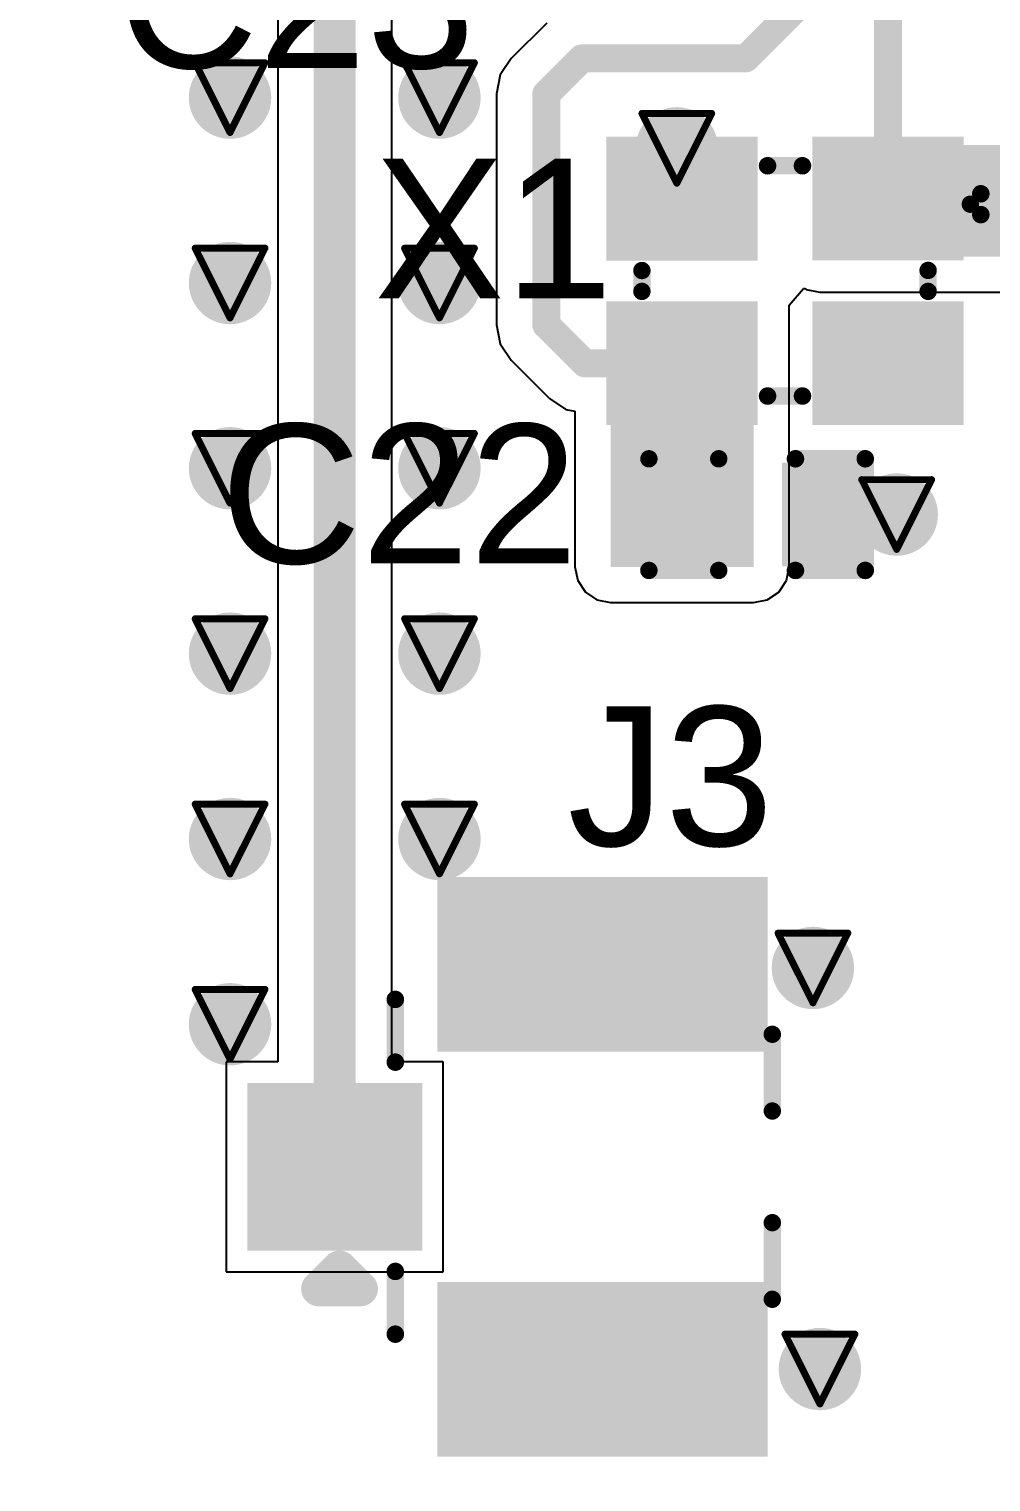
# Model space of a CAD drawing. Header units: inches. Extents: x -89 to 406, y -87 to 102.
# Drawn here: x -79.67 to -72.67, y -22.44 to -11.86 of the extents above; entities that cross this region are included whole.
import ezdxf

# ---------------------------------------------------------------- set-up
doc = ezdxf.new("R2010")
doc.units = ezdxf.units.IN
for name, color, linetype in [('Board_Outline', 56, 'Continuous'), ('Bottom Layer', 5, 'Continuous'), ('Drill Drawing', 1, 'Continuous'), ('Top Layer', 1, 'Continuous'), ('Top Overlay', 2, 'Continuous'), ('Top Paste', 8, 'Continuous'), ('Top Solder', 216, 'Continuous'), ('Via Holes', 16, 'Continuous')]:
    doc.layers.add(name, color=color, linetype=linetype)
doc.styles.add('Arial', font='', dxfattribs={"height": 0.2})
doc.styles.get('Arial').set_extended_font_data('Arial')

msp = doc.modelspace()

# ---------------------------------------------------------------- hatches: boundary and pattern name
at = {"layer": 'Bottom Layer'}
h = msp.add_hatch(color=5, dxfattribs=at)
edge = h.paths.add_edge_path()
edge.add_arc((-78.207, -12.356), 0.3, 0, 360)
h = msp.add_hatch(color=5, dxfattribs=at)
edge = h.paths.add_edge_path()
edge.add_arc((-76.683, -12.356), 0.3, 0, 360)
h = msp.add_hatch(color=5, dxfattribs=at)
edge = h.paths.add_edge_path()
edge.add_arc((-74.955, -12.725), 0.3, 0, 360)
h = msp.add_hatch(color=5, dxfattribs=at)
edge = h.paths.add_edge_path()
edge.add_arc((-78.207, -13.706), 0.3, 0, 360)
h = msp.add_hatch(color=5, dxfattribs=at)
edge = h.paths.add_edge_path()
edge.add_arc((-76.683, -13.706), 0.3, 0, 360)
h = msp.add_hatch(color=5, dxfattribs=at)
edge = h.paths.add_edge_path()
edge.add_arc((-78.207, -15.055), 0.3, 0, 360)
h = msp.add_hatch(color=5, dxfattribs=at)
edge = h.paths.add_edge_path()
edge.add_arc((-76.683, -15.055), 0.3, 0, 360)
h = msp.add_hatch(color=5, dxfattribs=at)
edge = h.paths.add_edge_path()
edge.add_arc((-73.355, -15.392), 0.3, 0, 360)
h = msp.add_hatch(color=5, dxfattribs=at)
edge = h.paths.add_edge_path()
edge.add_arc((-78.207, -16.405), 0.3, 0, 360)
h = msp.add_hatch(color=5, dxfattribs=at)
edge = h.paths.add_edge_path()
edge.add_arc((-76.683, -16.405), 0.3, 0, 360)
h = msp.add_hatch(color=5, dxfattribs=at)
edge = h.paths.add_edge_path()
edge.add_arc((-78.207, -17.755), 0.3, 0, 360)
h = msp.add_hatch(color=5, dxfattribs=at)
edge = h.paths.add_edge_path()
edge.add_arc((-76.683, -17.755), 0.3, 0, 360)
h = msp.add_hatch(color=5, dxfattribs=at)
edge = h.paths.add_edge_path()
edge.add_arc((-73.965, -18.694), 0.3, 0, 360)
h = msp.add_hatch(color=5, dxfattribs=at)
edge = h.paths.add_edge_path()
edge.add_arc((-78.207, -19.104), 0.3, 0, 360)
h = msp.add_hatch(color=5, dxfattribs=at)
edge = h.paths.add_edge_path()
edge.add_arc((-73.914, -21.615), 0.3, 0, 360)
at = {"layer": 'Top Layer'}
h = msp.add_hatch(color=1, dxfattribs=at)
edge = h.paths.add_edge_path()
edge.add_arc((-78.207, -12.356), 0.3, 0, 360)
h = msp.add_hatch(color=1, dxfattribs=at)
edge = h.paths.add_edge_path()
edge.add_arc((-76.683, -12.356), 0.3, 0, 360)
h = msp.add_hatch(color=1, dxfattribs=at)
edge = h.paths.add_edge_path()
edge.add_arc((-74.955, -12.725), 0.3, 0, 360)
for points in [[(-74.418, -12.691), (-74.418, -13.491), (-75.418, -13.491), (-75.418, -12.691)], [(-72.918, -12.691), (-72.918, -13.491), (-73.918, -13.491), (-73.918, -12.691)], [(-73.914, -13.513), (-71.806, -13.513), (-71.806, -12.7), (-73.914, -12.7)], [(-75.438, -15.773), (-74.397, -15.773), (-74.397, -13.868), (-75.438, -13.868)], [(-74.418, -13.891), (-74.418, -14.691), (-75.418, -14.691), (-75.418, -13.891)], [(-72.918, -13.89), (-72.918, -14.69), (-73.918, -14.69), (-73.918, -13.89)], [(-75.07, -15.71), (-75.07, -15.075), (-74.612, -15.075), (-74.612, -15.71)], [(-74.13, -15.71), (-74.13, -15.075), (-73.673, -15.075), (-73.673, -15.71)], [(-74.396, -18.132), (-74.396, -19.202), (-76.596, -19.202), (-76.596, -18.132)], [(-76.91, -19.632), (-76.91, -20.652), (-77.98, -20.652), (-77.98, -19.632)], [(-74.396, -21.082), (-74.396, -22.152), (-76.596, -22.152), (-76.596, -21.082)]]:
    msp.add_hatch(color=1, dxfattribs=at).paths.add_polyline_path(points)
h = msp.add_hatch(color=1, dxfattribs=at)
edge = h.paths.add_edge_path()
edge.add_arc((-78.207, -13.706), 0.3, 0, 360)
h = msp.add_hatch(color=1, dxfattribs=at)
edge = h.paths.add_edge_path()
edge.add_arc((-76.683, -13.706), 0.3, 0, 360)
h = msp.add_hatch(color=1, dxfattribs=at)
edge = h.paths.add_edge_path()
edge.add_arc((-78.207, -15.055), 0.3, 0, 360)
h = msp.add_hatch(color=1, dxfattribs=at)
edge = h.paths.add_edge_path()
edge.add_arc((-76.683, -15.055), 0.3, 0, 360)
h = msp.add_hatch(color=1, dxfattribs=at)
edge = h.paths.add_edge_path()
edge.add_arc((-73.355, -15.392), 0.3, 0, 360)
h = msp.add_hatch(color=1, dxfattribs=at)
edge = h.paths.add_edge_path()
edge.add_arc((-78.207, -16.405), 0.3, 0, 360)
h = msp.add_hatch(color=1, dxfattribs=at)
edge = h.paths.add_edge_path()
edge.add_arc((-76.683, -16.405), 0.3, 0, 360)
h = msp.add_hatch(color=1, dxfattribs=at)
edge = h.paths.add_edge_path()
edge.add_arc((-78.207, -17.755), 0.3, 0, 360)
h = msp.add_hatch(color=1, dxfattribs=at)
edge = h.paths.add_edge_path()
edge.add_arc((-76.683, -17.755), 0.3, 0, 360)
h = msp.add_hatch(color=1, dxfattribs=at)
edge = h.paths.add_edge_path()
edge.add_arc((-73.965, -18.694), 0.3, 0, 360)
h = msp.add_hatch(color=1, dxfattribs=at)
edge = h.paths.add_edge_path()
edge.add_arc((-78.207, -19.104), 0.3, 0, 360)
h = msp.add_hatch(color=1, dxfattribs=at)
edge = h.paths.add_edge_path()
edge.add_arc((-73.914, -21.615), 0.3, 0, 360)
at = {"layer": 'Top Paste'}
for points in [[(-74.418, -12.691), (-74.418, -13.491), (-75.418, -13.491), (-75.418, -12.691)], [(-72.918, -12.691), (-72.918, -13.491), (-73.918, -13.491), (-73.918, -12.691)], [(-74.418, -13.891), (-74.418, -14.691), (-75.418, -14.691), (-75.418, -13.891)], [(-72.918, -13.89), (-72.918, -14.69), (-73.918, -14.69), (-73.918, -13.89)], [(-75.07, -15.71), (-75.07, -15.075), (-74.612, -15.075), (-74.612, -15.71)], [(-74.13, -15.71), (-74.13, -15.075), (-73.673, -15.075), (-73.673, -15.71)], [(-74.396, -18.132), (-74.396, -19.202), (-76.596, -19.202), (-76.596, -18.132)], [(-76.91, -19.632), (-76.91, -20.652), (-77.98, -20.652), (-77.98, -19.632)], [(-74.396, -21.082), (-74.396, -22.152), (-76.596, -22.152), (-76.596, -21.082)]]:
    msp.add_hatch(color=8, dxfattribs=at).paths.add_polyline_path(points)
at = {"layer": 'Top Solder'}
for points in [[(-74.367, -12.64), (-74.367, -13.542), (-75.469, -13.542), (-75.469, -12.64)], [(-72.867, -12.64), (-72.867, -13.541), (-73.969, -13.541), (-73.969, -12.64)], [(-74.367, -13.84), (-74.367, -14.741), (-75.469, -14.741), (-75.469, -13.84)], [(-72.867, -13.84), (-72.867, -14.741), (-73.969, -14.741), (-73.969, -13.84)], [(-75.13, -15.77), (-75.13, -15.015), (-74.553, -15.015), (-74.553, -15.77)], [(-74.19, -15.77), (-74.19, -15.015), (-73.613, -15.015), (-73.613, -15.77)], [(-74.295, -18.031), (-74.295, -19.304), (-76.698, -19.304), (-76.698, -18.031)], [(-76.808, -19.531), (-76.808, -20.754), (-78.081, -20.754), (-78.081, -19.531)], [(-74.295, -20.981), (-74.295, -22.254), (-76.698, -22.254), (-76.698, -20.981)]]:
    msp.add_hatch(color=216, dxfattribs=at).paths.add_polyline_path(points)
at = {"layer": 'Via Holes'}
h = msp.add_hatch(color=7, dxfattribs=at)
edge = h.paths.add_edge_path()
edge.add_arc((-78.207, -12.356), 0.15, 0, 360)
h = msp.add_hatch(color=7, dxfattribs=at)
edge = h.paths.add_edge_path()
edge.add_arc((-76.683, -12.356), 0.15, 0, 360)
h = msp.add_hatch(color=7, dxfattribs=at)
edge = h.paths.add_edge_path()
edge.add_arc((-74.955, -12.725), 0.15, 0, 360)
h = msp.add_hatch(color=7, dxfattribs=at)
edge = h.paths.add_edge_path()
edge.add_arc((-78.207, -13.706), 0.15, 0, 360)
h = msp.add_hatch(color=7, dxfattribs=at)
edge = h.paths.add_edge_path()
edge.add_arc((-76.683, -13.706), 0.15, 0, 360)
h = msp.add_hatch(color=7, dxfattribs=at)
edge = h.paths.add_edge_path()
edge.add_arc((-78.207, -15.055), 0.15, 0, 360)
h = msp.add_hatch(color=7, dxfattribs=at)
edge = h.paths.add_edge_path()
edge.add_arc((-76.683, -15.055), 0.15, 0, 360)
h = msp.add_hatch(color=7, dxfattribs=at)
edge = h.paths.add_edge_path()
edge.add_arc((-73.355, -15.392), 0.15, 0, 360)
h = msp.add_hatch(color=7, dxfattribs=at)
edge = h.paths.add_edge_path()
edge.add_arc((-78.207, -16.405), 0.15, 0, 360)
h = msp.add_hatch(color=7, dxfattribs=at)
edge = h.paths.add_edge_path()
edge.add_arc((-76.683, -16.405), 0.15, 0, 360)
h = msp.add_hatch(color=7, dxfattribs=at)
edge = h.paths.add_edge_path()
edge.add_arc((-78.207, -17.755), 0.15, 0, 360)
h = msp.add_hatch(color=7, dxfattribs=at)
edge = h.paths.add_edge_path()
edge.add_arc((-76.683, -17.755), 0.15, 0, 360)
h = msp.add_hatch(color=7, dxfattribs=at)
edge = h.paths.add_edge_path()
edge.add_arc((-73.965, -18.694), 0.15, 0, 360)
h = msp.add_hatch(color=7, dxfattribs=at)
edge = h.paths.add_edge_path()
edge.add_arc((-78.207, -19.104), 0.15, 0, 360)
h = msp.add_hatch(color=7, dxfattribs=at)
edge = h.paths.add_edge_path()
edge.add_arc((-73.914, -21.615), 0.15, 0, 360)

# ---------------------------------------------------------------- linework, layer by layer
at = {"layer": 'Board_Outline'}
msp.add_lwpolyline([(87.312, 0, 0.254, 0.254, 1), (-87.312, 0, 0.254, 0.254, 1)], format="xyseb", close=True, dxfattribs=at)
at = {"layer": 'Drill Drawing'}
for points in [[(-78.461, -12.102, 0.0508, 0.0508, 0), (-77.953, -12.102, 0.0508, 0.0508, 0)], [(-78.461, -12.102, 0.0508, 0.0508, 0), (-78.207, -12.61, 0.0508, 0.0508, 0)], [(-78.207, -12.61, 0.0508, 0.0508, 0), (-77.953, -12.102, 0.0508, 0.0508, 0)], [(-76.937, -12.102, 0.0508, 0.0508, 0), (-76.429, -12.102, 0.0508, 0.0508, 0)], [(-76.937, -12.102, 0.0508, 0.0508, 0), (-76.683, -12.61, 0.0508, 0.0508, 0)], [(-76.683, -12.61, 0.0508, 0.0508, 0), (-76.429, -12.102, 0.0508, 0.0508, 0)], [(-75.209, -12.471, 0.0508, 0.0508, 0), (-74.701, -12.471, 0.0508, 0.0508, 0)], [(-75.209, -12.471, 0.0508, 0.0508, 0), (-74.955, -12.979, 0.0508, 0.0508, 0)], [(-74.955, -12.979, 0.0508, 0.0508, 0), (-74.701, -12.471, 0.0508, 0.0508, 0)], [(-78.461, -13.452, 0.0508, 0.0508, 0), (-77.953, -13.452, 0.0508, 0.0508, 0)], [(-78.461, -13.452, 0.0508, 0.0508, 0), (-78.207, -13.96, 0.0508, 0.0508, 0)], [(-78.207, -13.96, 0.0508, 0.0508, 0), (-77.953, -13.452, 0.0508, 0.0508, 0)], [(-76.937, -13.452, 0.0508, 0.0508, 0), (-76.429, -13.452, 0.0508, 0.0508, 0)], [(-76.937, -13.452, 0.0508, 0.0508, 0), (-76.683, -13.96, 0.0508, 0.0508, 0)], [(-76.683, -13.96, 0.0508, 0.0508, 0), (-76.429, -13.452, 0.0508, 0.0508, 0)], [(-78.461, -14.801, 0.0508, 0.0508, 0), (-77.953, -14.801, 0.0508, 0.0508, 0)], [(-78.461, -14.801, 0.0508, 0.0508, 0), (-78.207, -15.309, 0.0508, 0.0508, 0)], [(-78.207, -15.309, 0.0508, 0.0508, 0), (-77.953, -14.801, 0.0508, 0.0508, 0)], [(-76.937, -14.801, 0.0508, 0.0508, 0), (-76.429, -14.801, 0.0508, 0.0508, 0)], [(-76.937, -14.801, 0.0508, 0.0508, 0), (-76.683, -15.309, 0.0508, 0.0508, 0)], [(-76.683, -15.309, 0.0508, 0.0508, 0), (-76.429, -14.801, 0.0508, 0.0508, 0)], [(-73.609, -15.138, 0.0508, 0.0508, 0), (-73.101, -15.138, 0.0508, 0.0508, 0)], [(-73.609, -15.138, 0.0508, 0.0508, 0), (-73.355, -15.646, 0.0508, 0.0508, 0)], [(-73.355, -15.646, 0.0508, 0.0508, 0), (-73.101, -15.138, 0.0508, 0.0508, 0)], [(-78.461, -16.151, 0.0508, 0.0508, 0), (-77.953, -16.151, 0.0508, 0.0508, 0)], [(-78.461, -16.151, 0.0508, 0.0508, 0), (-78.207, -16.659, 0.0508, 0.0508, 0)], [(-78.207, -16.659, 0.0508, 0.0508, 0), (-77.953, -16.151, 0.0508, 0.0508, 0)], [(-76.937, -16.151, 0.0508, 0.0508, 0), (-76.429, -16.151, 0.0508, 0.0508, 0)], [(-76.937, -16.151, 0.0508, 0.0508, 0), (-76.683, -16.659, 0.0508, 0.0508, 0)], [(-76.683, -16.659, 0.0508, 0.0508, 0), (-76.429, -16.151, 0.0508, 0.0508, 0)], [(-78.461, -17.501, 0.0508, 0.0508, 0), (-77.953, -17.501, 0.0508, 0.0508, 0)], [(-78.461, -17.501, 0.0508, 0.0508, 0), (-78.207, -18.009, 0.0508, 0.0508, 0)], [(-78.207, -18.009, 0.0508, 0.0508, 0), (-77.953, -17.501, 0.0508, 0.0508, 0)], [(-76.937, -17.501, 0.0508, 0.0508, 0), (-76.429, -17.501, 0.0508, 0.0508, 0)], [(-76.937, -17.501, 0.0508, 0.0508, 0), (-76.683, -18.009, 0.0508, 0.0508, 0)], [(-76.683, -18.009, 0.0508, 0.0508, 0), (-76.429, -17.501, 0.0508, 0.0508, 0)], [(-74.219, -18.44, 0.0508, 0.0508, 0), (-73.711, -18.44, 0.0508, 0.0508, 0)], [(-74.219, -18.44, 0.0508, 0.0508, 0), (-73.965, -18.948, 0.0508, 0.0508, 0)], [(-73.965, -18.948, 0.0508, 0.0508, 0), (-73.711, -18.44, 0.0508, 0.0508, 0)], [(-78.461, -18.85, 0.0508, 0.0508, 0), (-77.953, -18.85, 0.0508, 0.0508, 0)], [(-78.461, -18.85, 0.0508, 0.0508, 0), (-78.207, -19.358, 0.0508, 0.0508, 0)], [(-78.207, -19.358, 0.0508, 0.0508, 0), (-77.953, -18.85, 0.0508, 0.0508, 0)], [(-74.168, -21.361, 0.0508, 0.0508, 0), (-73.66, -21.361, 0.0508, 0.0508, 0)], [(-74.168, -21.361, 0.0508, 0.0508, 0), (-73.914, -21.869, 0.0508, 0.0508, 0)], [(-73.914, -21.869, 0.0508, 0.0508, 0), (-73.66, -21.361, 0.0508, 0.0508, 0)]]:
    msp.add_lwpolyline(points, format="xyseb", dxfattribs=at)
for points in [[(-78.473, -12.102, 0.0254, 0.0254, 1), (-78.448, -12.102, 0.0254, 0.0254, 1)], [(-78.473, -12.102, 0.0254, 0.0254, 1), (-78.448, -12.102, 0.0254, 0.0254, 1)], [(-77.965, -12.102, 0.0254, 0.0254, 1), (-77.94, -12.102, 0.0254, 0.0254, 1)], [(-77.965, -12.102, 0.0254, 0.0254, 1), (-77.94, -12.102, 0.0254, 0.0254, 1)], [(-76.949, -12.102, 0.0254, 0.0254, 1), (-76.924, -12.102, 0.0254, 0.0254, 1)], [(-76.949, -12.102, 0.0254, 0.0254, 1), (-76.924, -12.102, 0.0254, 0.0254, 1)], [(-76.441, -12.102, 0.0254, 0.0254, 1), (-76.416, -12.102, 0.0254, 0.0254, 1)], [(-76.441, -12.102, 0.0254, 0.0254, 1), (-76.416, -12.102, 0.0254, 0.0254, 1)], [(-75.222, -12.471, 0.0254, 0.0254, 1), (-75.197, -12.471, 0.0254, 0.0254, 1)], [(-75.222, -12.471, 0.0254, 0.0254, 1), (-75.197, -12.471, 0.0254, 0.0254, 1)], [(-74.714, -12.471, 0.0254, 0.0254, 1), (-74.689, -12.471, 0.0254, 0.0254, 1)], [(-74.714, -12.471, 0.0254, 0.0254, 1), (-74.689, -12.471, 0.0254, 0.0254, 1)], [(-78.219, -12.61, 0.0254, 0.0254, 1), (-78.194, -12.61, 0.0254, 0.0254, 1)], [(-78.219, -12.61, 0.0254, 0.0254, 1), (-78.194, -12.61, 0.0254, 0.0254, 1)], [(-76.695, -12.61, 0.0254, 0.0254, 1), (-76.67, -12.61, 0.0254, 0.0254, 1)], [(-76.695, -12.61, 0.0254, 0.0254, 1), (-76.67, -12.61, 0.0254, 0.0254, 1)], [(-74.968, -12.979, 0.0254, 0.0254, 1), (-74.943, -12.979, 0.0254, 0.0254, 1)], [(-74.968, -12.979, 0.0254, 0.0254, 1), (-74.943, -12.979, 0.0254, 0.0254, 1)], [(-78.473, -13.452, 0.0254, 0.0254, 1), (-78.448, -13.452, 0.0254, 0.0254, 1)], [(-78.473, -13.452, 0.0254, 0.0254, 1), (-78.448, -13.452, 0.0254, 0.0254, 1)], [(-77.965, -13.452, 0.0254, 0.0254, 1), (-77.94, -13.452, 0.0254, 0.0254, 1)], [(-77.965, -13.452, 0.0254, 0.0254, 1), (-77.94, -13.452, 0.0254, 0.0254, 1)], [(-76.949, -13.452, 0.0254, 0.0254, 1), (-76.924, -13.452, 0.0254, 0.0254, 1)], [(-76.949, -13.452, 0.0254, 0.0254, 1), (-76.924, -13.452, 0.0254, 0.0254, 1)], [(-76.441, -13.452, 0.0254, 0.0254, 1), (-76.416, -13.452, 0.0254, 0.0254, 1)], [(-76.441, -13.452, 0.0254, 0.0254, 1), (-76.416, -13.452, 0.0254, 0.0254, 1)], [(-78.219, -13.96, 0.0254, 0.0254, 1), (-78.194, -13.96, 0.0254, 0.0254, 1)], [(-78.219, -13.96, 0.0254, 0.0254, 1), (-78.194, -13.96, 0.0254, 0.0254, 1)], [(-76.695, -13.96, 0.0254, 0.0254, 1), (-76.67, -13.96, 0.0254, 0.0254, 1)], [(-76.695, -13.96, 0.0254, 0.0254, 1), (-76.67, -13.96, 0.0254, 0.0254, 1)], [(-78.473, -14.801, 0.0254, 0.0254, 1), (-78.448, -14.801, 0.0254, 0.0254, 1)], [(-78.473, -14.801, 0.0254, 0.0254, 1), (-78.448, -14.801, 0.0254, 0.0254, 1)], [(-77.965, -14.801, 0.0254, 0.0254, 1), (-77.94, -14.801, 0.0254, 0.0254, 1)], [(-77.965, -14.801, 0.0254, 0.0254, 1), (-77.94, -14.801, 0.0254, 0.0254, 1)], [(-76.949, -14.801, 0.0254, 0.0254, 1), (-76.924, -14.801, 0.0254, 0.0254, 1)], [(-76.949, -14.801, 0.0254, 0.0254, 1), (-76.924, -14.801, 0.0254, 0.0254, 1)], [(-76.441, -14.801, 0.0254, 0.0254, 1), (-76.416, -14.801, 0.0254, 0.0254, 1)], [(-76.441, -14.801, 0.0254, 0.0254, 1), (-76.416, -14.801, 0.0254, 0.0254, 1)], [(-73.622, -15.138, 0.0254, 0.0254, 1), (-73.596, -15.138, 0.0254, 0.0254, 1)], [(-73.622, -15.138, 0.0254, 0.0254, 1), (-73.596, -15.138, 0.0254, 0.0254, 1)], [(-73.114, -15.138, 0.0254, 0.0254, 1), (-73.088, -15.138, 0.0254, 0.0254, 1)], [(-73.114, -15.138, 0.0254, 0.0254, 1), (-73.088, -15.138, 0.0254, 0.0254, 1)], [(-78.219, -15.309, 0.0254, 0.0254, 1), (-78.194, -15.309, 0.0254, 0.0254, 1)], [(-78.219, -15.309, 0.0254, 0.0254, 1), (-78.194, -15.309, 0.0254, 0.0254, 1)], [(-76.695, -15.309, 0.0254, 0.0254, 1), (-76.67, -15.309, 0.0254, 0.0254, 1)], [(-76.695, -15.309, 0.0254, 0.0254, 1), (-76.67, -15.309, 0.0254, 0.0254, 1)], [(-73.368, -15.646, 0.0254, 0.0254, 1), (-73.343, -15.646, 0.0254, 0.0254, 1)], [(-73.368, -15.646, 0.0254, 0.0254, 1), (-73.343, -15.646, 0.0254, 0.0254, 1)], [(-78.473, -16.151, 0.0254, 0.0254, 1), (-78.448, -16.151, 0.0254, 0.0254, 1)], [(-78.473, -16.151, 0.0254, 0.0254, 1), (-78.448, -16.151, 0.0254, 0.0254, 1)], [(-77.965, -16.151, 0.0254, 0.0254, 1), (-77.94, -16.151, 0.0254, 0.0254, 1)], [(-77.965, -16.151, 0.0254, 0.0254, 1), (-77.94, -16.151, 0.0254, 0.0254, 1)], [(-76.949, -16.151, 0.0254, 0.0254, 1), (-76.924, -16.151, 0.0254, 0.0254, 1)], [(-76.949, -16.151, 0.0254, 0.0254, 1), (-76.924, -16.151, 0.0254, 0.0254, 1)], [(-76.441, -16.151, 0.0254, 0.0254, 1), (-76.416, -16.151, 0.0254, 0.0254, 1)], [(-76.441, -16.151, 0.0254, 0.0254, 1), (-76.416, -16.151, 0.0254, 0.0254, 1)], [(-78.219, -16.659, 0.0254, 0.0254, 1), (-78.194, -16.659, 0.0254, 0.0254, 1)], [(-78.219, -16.659, 0.0254, 0.0254, 1), (-78.194, -16.659, 0.0254, 0.0254, 1)], [(-76.695, -16.659, 0.0254, 0.0254, 1), (-76.67, -16.659, 0.0254, 0.0254, 1)], [(-76.695, -16.659, 0.0254, 0.0254, 1), (-76.67, -16.659, 0.0254, 0.0254, 1)], [(-78.473, -17.501, 0.0254, 0.0254, 1), (-78.448, -17.501, 0.0254, 0.0254, 1)], [(-78.473, -17.501, 0.0254, 0.0254, 1), (-78.448, -17.501, 0.0254, 0.0254, 1)], [(-77.965, -17.501, 0.0254, 0.0254, 1), (-77.94, -17.501, 0.0254, 0.0254, 1)], [(-77.965, -17.501, 0.0254, 0.0254, 1), (-77.94, -17.501, 0.0254, 0.0254, 1)], [(-76.949, -17.501, 0.0254, 0.0254, 1), (-76.924, -17.501, 0.0254, 0.0254, 1)], [(-76.949, -17.501, 0.0254, 0.0254, 1), (-76.924, -17.501, 0.0254, 0.0254, 1)], [(-76.441, -17.501, 0.0254, 0.0254, 1), (-76.416, -17.501, 0.0254, 0.0254, 1)], [(-76.441, -17.501, 0.0254, 0.0254, 1), (-76.416, -17.501, 0.0254, 0.0254, 1)], [(-78.219, -18.009, 0.0254, 0.0254, 1), (-78.194, -18.009, 0.0254, 0.0254, 1)], [(-78.219, -18.009, 0.0254, 0.0254, 1), (-78.194, -18.009, 0.0254, 0.0254, 1)], [(-76.695, -18.009, 0.0254, 0.0254, 1), (-76.67, -18.009, 0.0254, 0.0254, 1)], [(-76.695, -18.009, 0.0254, 0.0254, 1), (-76.67, -18.009, 0.0254, 0.0254, 1)], [(-74.231, -18.44, 0.0254, 0.0254, 1), (-74.206, -18.44, 0.0254, 0.0254, 1)], [(-74.231, -18.44, 0.0254, 0.0254, 1), (-74.206, -18.44, 0.0254, 0.0254, 1)], [(-73.723, -18.44, 0.0254, 0.0254, 1), (-73.698, -18.44, 0.0254, 0.0254, 1)], [(-73.723, -18.44, 0.0254, 0.0254, 1), (-73.698, -18.44, 0.0254, 0.0254, 1)], [(-78.473, -18.85, 0.0254, 0.0254, 1), (-78.448, -18.85, 0.0254, 0.0254, 1)], [(-78.473, -18.85, 0.0254, 0.0254, 1), (-78.448, -18.85, 0.0254, 0.0254, 1)], [(-77.965, -18.85, 0.0254, 0.0254, 1), (-77.94, -18.85, 0.0254, 0.0254, 1)], [(-77.965, -18.85, 0.0254, 0.0254, 1), (-77.94, -18.85, 0.0254, 0.0254, 1)], [(-73.977, -18.948, 0.0254, 0.0254, 1), (-73.952, -18.948, 0.0254, 0.0254, 1)], [(-73.977, -18.948, 0.0254, 0.0254, 1), (-73.952, -18.948, 0.0254, 0.0254, 1)], [(-78.219, -19.358, 0.0254, 0.0254, 1), (-78.194, -19.358, 0.0254, 0.0254, 1)], [(-78.219, -19.358, 0.0254, 0.0254, 1), (-78.194, -19.358, 0.0254, 0.0254, 1)], [(-74.181, -21.361, 0.0254, 0.0254, 1), (-74.155, -21.361, 0.0254, 0.0254, 1)], [(-74.181, -21.361, 0.0254, 0.0254, 1), (-74.155, -21.361, 0.0254, 0.0254, 1)], [(-73.673, -21.361, 0.0254, 0.0254, 1), (-73.647, -21.361, 0.0254, 0.0254, 1)], [(-73.673, -21.361, 0.0254, 0.0254, 1), (-73.647, -21.361, 0.0254, 0.0254, 1)], [(-73.927, -21.869, 0.0254, 0.0254, 1), (-73.901, -21.869, 0.0254, 0.0254, 1)], [(-73.927, -21.869, 0.0254, 0.0254, 1), (-73.901, -21.869, 0.0254, 0.0254, 1)]]:
    msp.add_lwpolyline(points, format="xyseb", close=True, dxfattribs=at)
at = {"layer": 'Top Layer'}
for p, q in [((-77.859, -9.55), (-77.859, -19.378)), ((-77.03, -19.378), (-77.03, -9.55)), ((-75.902, -11.813), (-76.161, -12.072)), ((-76.161, -12.072), (-76.24, -12.19)), ((-76.24, -12.19), (-76.267, -12.329)), ((-76.267, -12.329), (-76.267, -12.329)), ((-76.267, -12.329), (-76.267, -14.011)), ((-74.138, -13.868), (-74.033, -13.745)), ((-74.033, -13.745), (-74.024, -13.745)), ((-74.024, -13.745), (-74.013, -13.752)), ((-74.013, -13.752), (-73.914, -13.772)), ((-73.914, -13.772), (-71.806, -13.772)), ((-74.138, -15.773), (-74.138, -13.868)), ((-76.267, -14.011), (-76.267, -14.011)), ((-76.267, -14.011), (-76.24, -14.15)), ((-76.24, -14.15), (-76.161, -14.268)), ((-76.161, -14.268), (-75.882, -14.547)), ((-75.882, -14.547), (-75.882, -14.547)), ((-75.882, -14.547), (-75.764, -14.626)), ((-75.764, -14.626), (-75.697, -14.639)), ((-75.697, -14.639), (-75.697, -15.773)), ((-75.697, -15.773), (-75.677, -15.873)), ((-74.157, -15.873), (-74.138, -15.773)), ((-75.677, -15.873), (-75.621, -15.957)), ((-75.621, -15.957), (-75.537, -16.013)), ((-74.297, -16.013), (-74.213, -15.957)), ((-74.213, -15.957), (-74.157, -15.873)), ((-75.537, -16.013), (-75.438, -16.032)), ((-75.438, -16.032), (-74.397, -16.032)), ((-74.397, -16.032), (-74.297, -16.013)), ((-77.859, -19.378), (-78.234, -19.378)), ((-78.234, -19.378), (-78.234, -20.906)), ((-76.656, -19.378), (-77.03, -19.378)), ((-76.656, -20.906), (-76.656, -19.378)), ((-78.234, -20.906), (-76.656, -20.906))]:
    msp.add_line(p, q, dxfattribs=at)
for points in [[(-77.445, -20.142, 0.305, 0.305, 0), (-77.445, -9.068, 0.305, 0.305, 0)], [(-74.454, -12.07, 0.203, 0.203, 0), (-72.495, -10.111, 0.203, 0.203, 0)], [(-73.418, -13.091, 0.203, 0.203, 0), (-73.418, -11.68, 0.203, 0.203, 0)], [(-75.905, -12.329, 0.203, 0.203, 0), (-75.646, -12.07, 0.203, 0.203, 0)], [(-75.646, -12.07, 0.203, 0.203, 0), (-74.454, -12.07, 0.203, 0.203, 0)], [(-75.905, -14.011, 0.203, 0.203, 0), (-75.905, -12.329, 0.203, 0.203, 0)], [(-75.905, -14.011, 0.203, 0.203, 0), (-75.625, -14.291, 0.203, 0.203, 0)], [(-75.625, -14.291, 0.203, 0.203, 0), (-74.918, -14.291, 0.203, 0.203, 0)]]:
    msp.add_lwpolyline(points, format="xyseb", dxfattribs=at)
for points in [[(-75.697, -12.07, 0.102, 0.102, 1), (-75.595, -12.07, 0.102, 0.102, 1)], [(-75.697, -12.07, 0.102, 0.102, 1), (-75.595, -12.07, 0.102, 0.102, 1)], [(-74.505, -12.07, 0.102, 0.102, 1), (-74.404, -12.07, 0.102, 0.102, 1)], [(-74.505, -12.07, 0.102, 0.102, 1), (-74.404, -12.07, 0.102, 0.102, 1)], [(-75.956, -12.329, 0.102, 0.102, 1), (-75.854, -12.329, 0.102, 0.102, 1)], [(-75.956, -12.329, 0.102, 0.102, 1), (-75.854, -12.329, 0.102, 0.102, 1)], [(-73.469, -13.091, 0.102, 0.102, 1), (-73.367, -13.091, 0.102, 0.102, 1)], [(-75.956, -14.011, 0.102, 0.102, 1), (-75.854, -14.011, 0.102, 0.102, 1)], [(-75.956, -14.011, 0.102, 0.102, 1), (-75.854, -14.011, 0.102, 0.102, 1)], [(-75.676, -14.291, 0.102, 0.102, 1), (-75.575, -14.291, 0.102, 0.102, 1)], [(-75.676, -14.291, 0.102, 0.102, 1), (-75.575, -14.291, 0.102, 0.102, 1)], [(-74.969, -14.291, 0.102, 0.102, 1), (-74.867, -14.291, 0.102, 0.102, 1)], [(-77.521, -20.142, 0.152, 0.152, 1), (-77.368, -20.142, 0.152, 0.152, 1)]]:
    msp.add_lwpolyline(points, format="xyseb", close=True, dxfattribs=at)
at = {"layer": 'Top Overlay'}
for points in [[(-74.295, -12.852, 0.127, 0.127, 0), (-74.041, -12.852, 0.127, 0.127, 0)], [(-72.819, -13.132, 0.127, 0.127, 0), (-72.743, -13.056, 0.127, 0.127, 0)], [(-72.743, -13.208, 0.127, 0.127, 0), (-72.743, -13.056, 0.127, 0.127, 0)], [(-72.819, -13.132, 0.127, 0.127, 0), (-72.743, -13.208, 0.127, 0.127, 0)], [(-75.209, -13.767, 0.127, 0.127, 0), (-75.209, -13.615, 0.127, 0.127, 0)], [(-73.127, -13.767, 0.127, 0.127, 0), (-73.127, -13.614, 0.127, 0.127, 0)], [(-74.295, -14.529, 0.127, 0.127, 0), (-74.041, -14.529, 0.127, 0.127, 0)], [(-75.159, -15.799, 0.127, 0.127, 0), (-75.159, -14.986, 0.127, 0.127, 0)], [(-75.159, -14.986, 0.127, 0.127, 0), (-74.651, -14.986, 0.127, 0.127, 0)], [(-74.092, -14.986, 0.127, 0.127, 0), (-73.584, -14.986, 0.127, 0.127, 0)], [(-73.584, -15.799, 0.127, 0.127, 0), (-73.584, -14.986, 0.127, 0.127, 0)], [(-75.159, -15.799, 0.127, 0.127, 0), (-74.651, -15.799, 0.127, 0.127, 0)], [(-74.092, -15.799, 0.127, 0.127, 0), (-73.584, -15.799, 0.127, 0.127, 0)], [(-77.004, -19.38, 0.127, 0.127, 0), (-77.004, -18.923, 0.127, 0.127, 0)], [(-74.261, -19.736, 0.127, 0.127, 0), (-74.261, -19.177, 0.127, 0.127, 0)], [(-74.261, -21.107, 0.127, 0.127, 0), (-74.261, -20.549, 0.127, 0.127, 0)], [(-77.563, -21.031, 0.254, 0.254, 0), (-77.41, -20.879, 0.254, 0.254, 0)], [(-77.41, -20.879, 0.254, 0.254, 0), (-77.258, -21.031, 0.254, 0.254, 0)], [(-77.004, -21.361, 0.127, 0.127, 0), (-77.004, -20.904, 0.127, 0.127, 0)], [(-77.563, -21.031, 0.254, 0.254, 0), (-77.258, -21.031, 0.254, 0.254, 0)]]:
    msp.add_lwpolyline(points, format="xyseb", dxfattribs=at)
for points in [[(-74.327, -12.852, 0.0635, 0.0635, 1), (-74.263, -12.852, 0.0635, 0.0635, 1)], [(-74.073, -12.852, 0.0635, 0.0635, 1), (-74.009, -12.852, 0.0635, 0.0635, 1)], [(-72.775, -13.056, 0.0635, 0.0635, 1), (-72.711, -13.056, 0.0635, 0.0635, 1)], [(-72.775, -13.056, 0.0635, 0.0635, 1), (-72.711, -13.056, 0.0635, 0.0635, 1)], [(-72.851, -13.132, 0.0635, 0.0635, 1), (-72.788, -13.132, 0.0635, 0.0635, 1)], [(-72.851, -13.132, 0.0635, 0.0635, 1), (-72.788, -13.132, 0.0635, 0.0635, 1)], [(-72.775, -13.208, 0.0635, 0.0635, 1), (-72.711, -13.208, 0.0635, 0.0635, 1)], [(-72.775, -13.208, 0.0635, 0.0635, 1), (-72.711, -13.208, 0.0635, 0.0635, 1)], [(-75.241, -13.615, 0.0635, 0.0635, 1), (-75.178, -13.615, 0.0635, 0.0635, 1)], [(-73.158, -13.614, 0.0635, 0.0635, 1), (-73.095, -13.614, 0.0635, 0.0635, 1)], [(-75.241, -13.767, 0.0635, 0.0635, 1), (-75.178, -13.767, 0.0635, 0.0635, 1)], [(-73.158, -13.767, 0.0635, 0.0635, 1), (-73.095, -13.767, 0.0635, 0.0635, 1)], [(-74.327, -14.529, 0.0635, 0.0635, 1), (-74.263, -14.529, 0.0635, 0.0635, 1)], [(-74.073, -14.529, 0.0635, 0.0635, 1), (-74.009, -14.529, 0.0635, 0.0635, 1)], [(-75.19, -14.986, 0.0635, 0.0635, 1), (-75.127, -14.986, 0.0635, 0.0635, 1)], [(-75.19, -14.986, 0.0635, 0.0635, 1), (-75.127, -14.986, 0.0635, 0.0635, 1)], [(-74.682, -14.986, 0.0635, 0.0635, 1), (-74.619, -14.986, 0.0635, 0.0635, 1)], [(-74.124, -14.986, 0.0635, 0.0635, 1), (-74.06, -14.986, 0.0635, 0.0635, 1)], [(-73.616, -14.986, 0.0635, 0.0635, 1), (-73.552, -14.986, 0.0635, 0.0635, 1)], [(-73.616, -14.986, 0.0635, 0.0635, 1), (-73.552, -14.986, 0.0635, 0.0635, 1)], [(-75.19, -15.799, 0.0635, 0.0635, 1), (-75.127, -15.799, 0.0635, 0.0635, 1)], [(-75.19, -15.799, 0.0635, 0.0635, 1), (-75.127, -15.799, 0.0635, 0.0635, 1)], [(-74.682, -15.799, 0.0635, 0.0635, 1), (-74.619, -15.799, 0.0635, 0.0635, 1)], [(-74.124, -15.799, 0.0635, 0.0635, 1), (-74.06, -15.799, 0.0635, 0.0635, 1)], [(-73.616, -15.799, 0.0635, 0.0635, 1), (-73.552, -15.799, 0.0635, 0.0635, 1)], [(-73.616, -15.799, 0.0635, 0.0635, 1), (-73.552, -15.799, 0.0635, 0.0635, 1)], [(-77.036, -18.923, 0.0635, 0.0635, 1), (-76.972, -18.923, 0.0635, 0.0635, 1)], [(-74.292, -19.177, 0.0635, 0.0635, 1), (-74.229, -19.177, 0.0635, 0.0635, 1)], [(-77.036, -19.38, 0.0635, 0.0635, 1), (-76.972, -19.38, 0.0635, 0.0635, 1)], [(-74.292, -19.736, 0.0635, 0.0635, 1), (-74.229, -19.736, 0.0635, 0.0635, 1)], [(-74.292, -20.549, 0.0635, 0.0635, 1), (-74.229, -20.549, 0.0635, 0.0635, 1)], [(-77.474, -20.879, 0.127, 0.127, 1), (-77.347, -20.879, 0.127, 0.127, 1)], [(-77.474, -20.879, 0.127, 0.127, 1), (-77.347, -20.879, 0.127, 0.127, 1)], [(-77.036, -20.904, 0.0635, 0.0635, 1), (-76.972, -20.904, 0.0635, 0.0635, 1)], [(-77.626, -21.031, 0.127, 0.127, 1), (-77.499, -21.031, 0.127, 0.127, 1)], [(-77.626, -21.031, 0.127, 0.127, 1), (-77.499, -21.031, 0.127, 0.127, 1)], [(-77.321, -21.031, 0.127, 0.127, 1), (-77.194, -21.031, 0.127, 0.127, 1)], [(-77.321, -21.031, 0.127, 0.127, 1), (-77.194, -21.031, 0.127, 0.127, 1)], [(-74.292, -21.107, 0.0635, 0.0635, 1), (-74.229, -21.107, 0.0635, 0.0635, 1)], [(-77.036, -21.361, 0.0635, 0.0635, 1), (-76.972, -21.361, 0.0635, 0.0635, 1)]]:
    msp.add_lwpolyline(points, format="xyseb", close=True, dxfattribs=at)

# ---------------------------------------------------------------- texts
at = {"layer": 'Top Overlay', "style": 'Arial'}
for s, p in [('C23', (-79.027, -12.141)), ('X1', (-77.157, -13.817)), ('C22', (-78.278, -15.748)), ('J3', (-75.751, -17.805))]:
    msp.add_text(s, height=1.016, dxfattribs=at).set_placement(p)

doc.saveas('drawing.dxf')
